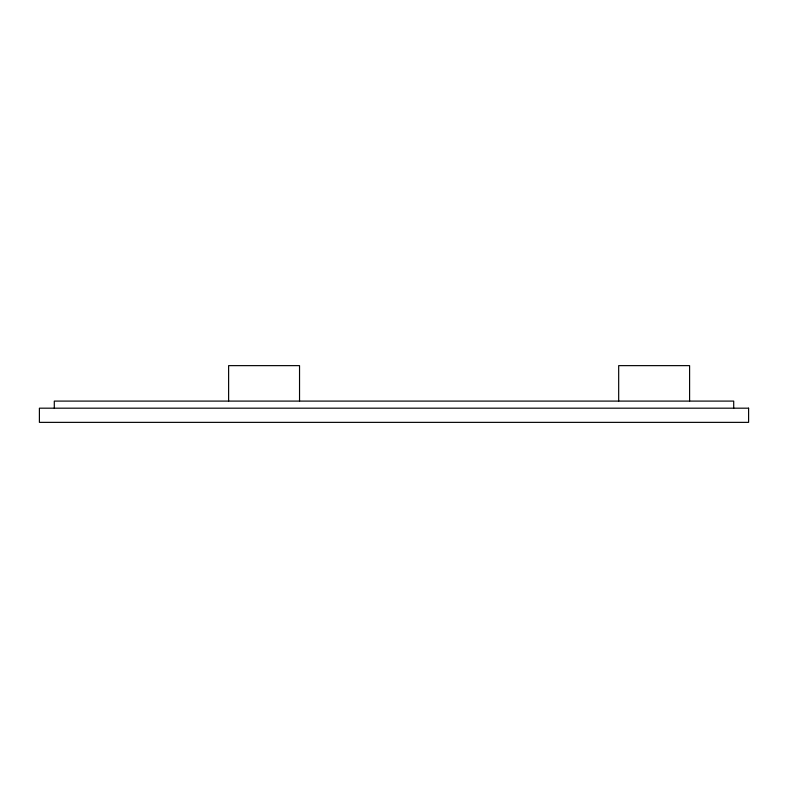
<?xml version="1.0" encoding="UTF-8"?>
<svg xmlns="http://www.w3.org/2000/svg" width="788" height="788" viewBox="0 0 788 788"><rect width="100%" height="100%" fill="white"/><g stroke="black" fill="none" stroke-linecap="round" stroke-linejoin="round"><path stroke-width="1.18" d="M733.707 408.184L733.707 401.092L54.293 401.092L54.293 408.184M689.599 401.092L689.599 365.632L618.678 365.632L618.678 401.092M299.538 401.092L299.538 365.632L228.618 365.632L228.618 401.092M748.6 408.184L39.4 408.184L39.4 422.368L748.6 422.368L748.6 408.184"/></g></svg>
